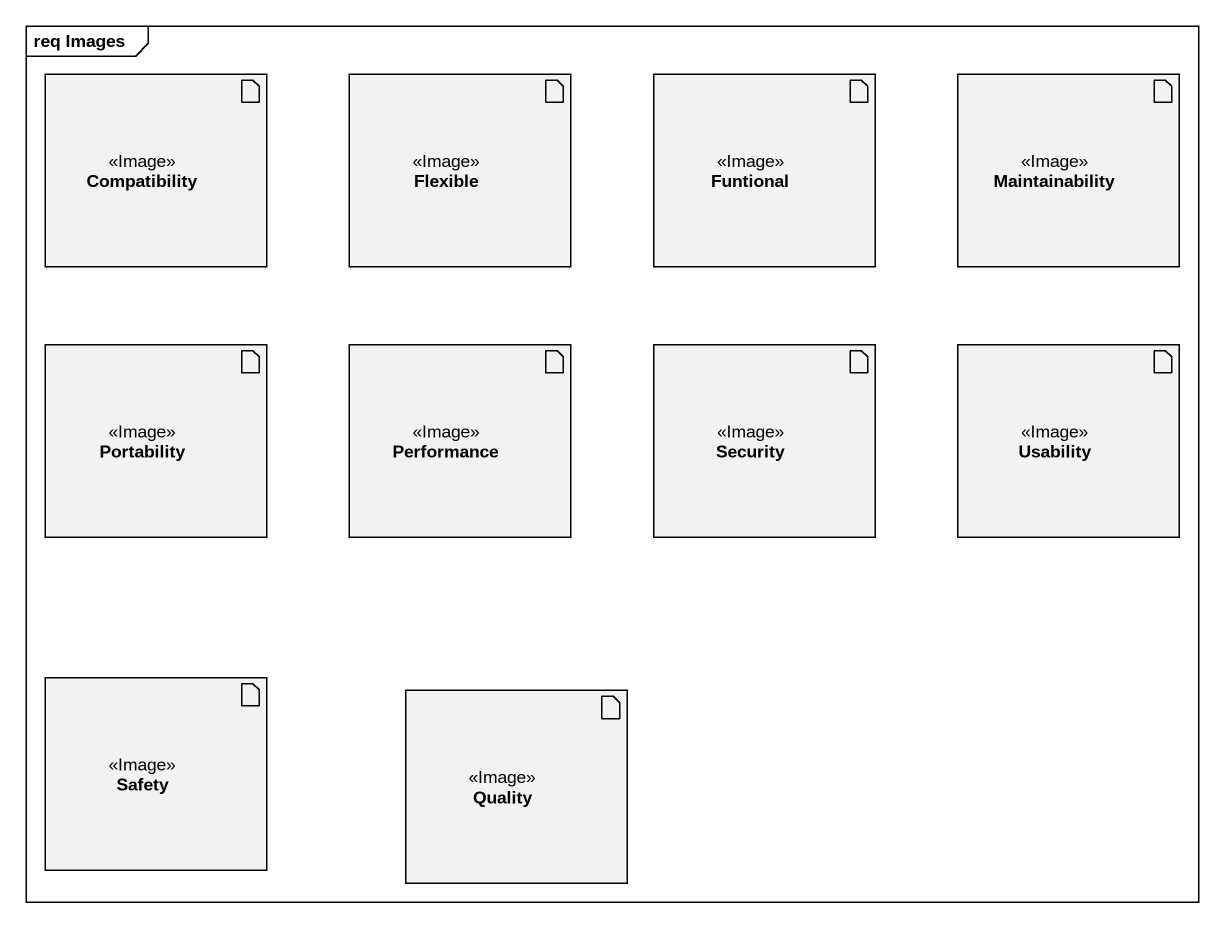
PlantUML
@startuml
mainframe req Images
artifact Compatibility <<Image>>
artifact Flexible <<Image>>
artifact Funtional <<Image>>
artifact Maintainability <<Image>>
artifact Portability <<Image>>
artifact Performance <<Image>>
artifact Security <<Image>>
artifact Usability <<Image>>
artifact Safety <<Image>>
artifact Quality <<Image>>
@enduml
